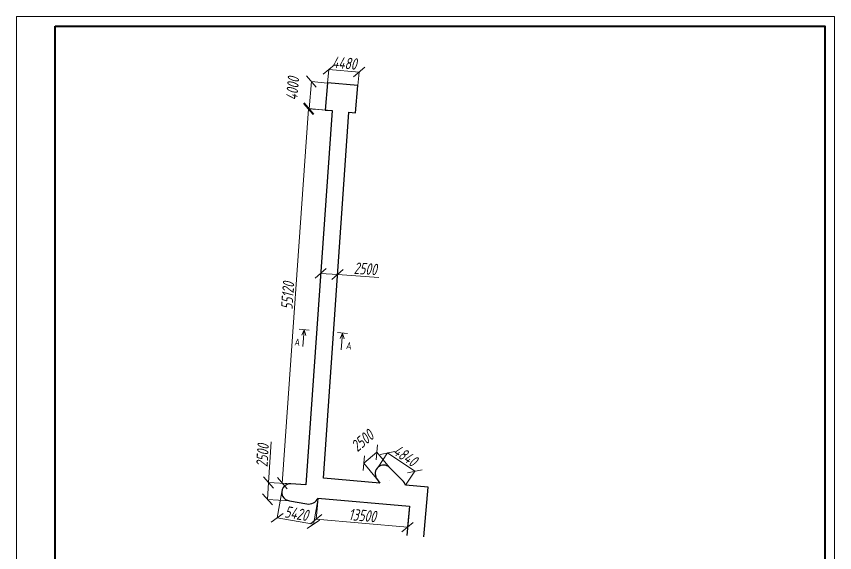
# Model space of a CAD drawing. Header units: millimetres. Extents: x 2433 to 329234, y 5766 to 133064.
# Drawn here: x 129564 to 157564, y 74305 to 92642 of the extents above; entities that cross this region are included whole.
import ezdxf

# ---------------------------------------------------------------- set-up
doc = ezdxf.new("R2010")
doc.units = ezdxf.units.MM
for name, color, linetype, lineweight in [('00-рамка', 7, 'Continuous', 40), ('Канализация К1', 14, 'Continuous', 40), ('Откос', 7, 'MYOTKOS', 9)]:
    doc.layers.add(name, color=color, linetype=linetype, lineweight=lineweight)
doc.styles.add('GOST 2.304', font='CS_Gost2304.shx')
doc.styles.add('Line_GUGK', font='GOST Common.ttf')
doc.styles.add('Виден при печати GOST Common', font='', dxfattribs={"width": 0.75})
doc.styles.get('Виден при печати GOST Common').set_extended_font_data('GOST Common', italic=True, bold=True)
doc.linetypes.add('MYOTKOS', pattern='A,0.25,["|",Line_GUGK,S=0.5,R=0,X=0,Y=0.1],0.5,["|",Line_GUGK,S=0.9,R=0,X=0,Y=0.3],0.25', length=1)
doc.dimstyles.new('Виден при печати', dxfattribs={"dimtxt": 396, "dimasz": 360, "dimexe": 2, "dimexo": 0, "dimgap": 65, "dimtad": 1, "dimdec": 0, "dimtxsty": 'Виден при печати GOST Common', "dimblk1": 'OBLIQUE', "dimblk2": 'OBLIQUE', "dimsah": 1, "dimcen": -2, "dimdle": 2, "dimclrd": 250, "dimclre": 250, "dimclrt": 250, "dimaunit": 1, "dimadec": 4, "dimazin": 2, "dimtp": 1, "dimtfac": 0.5, "dimtdec": 0, "dimtofl": 0, "dimtmove": 1, "dimatfit": 3, "dimfxl": 1, "dimtfillclr": 250, "dimtolj": 1, "dimlwd": 5, "dimlwe": 5, "dimarcsym": 1})

# ---------------------------------------------------------------- blocks, each defined once
blk = doc.blocks.new('_Oblique')
at = {"color": 0, "linetype": 'ByBlock', "lineweight": -2}
blk.add_line((-0.5, -0.5), (0.5, 0.5), dxfattribs=at)
blk = doc.blocks.new('*D98')
at = {"layer": 'Defpoints', "color": 0, "transparency": 16777216}
for p in [(139978, 83854), (140557, 83814), (140557, 83814)]:
    blk.add_point(p, dxfattribs=at)
at = {"layer": 'Откос', "color": 250, "linetype": 'ByBlock', "lineweight": 5, "transparency": 16777216}
for p, q in [((139976, 83855), (140559, 83814)), ((139978, 83854), (139978, 83852)), ((140557, 83814), (140557, 83812)), ((141971, 83716), (140557, 83814))]:
    blk.add_line(p, q, dxfattribs=at)
at = {"layer": 'Откос', "color": 250, "lineweight": 5, "transparency": 16777216, "xscale": 360, "yscale": 360, "zscale": 360}
for p, rotation in [((139978, 83854), 176.0154292621149), ((140557, 83814), 356.0154292621151)]:
    blk.add_blockref('_Oblique', p, dxfattribs=dict(at, rotation=rotation))
at = {"layer": 'Откос', "color": 250, "transparency": 16777216, "insert": (141510, 84011), "char_height": 396, "attachment_point": 5, "rotation": 356.0154, "style": 'Виден при печати GOST Common'}
blk.add_mtext('\\A1;2500', dxfattribs=at)
blk = doc.blocks.new('*D99')
at = {"layer": 'Defpoints', "color": 0, "transparency": 16777216}
for p in [(138644, 76387), (139886, 76169), (139729, 75273)]:
    blk.add_point(p, dxfattribs=at)
at = {"layer": 'Откос', "color": 250, "linetype": 'ByBlock', "lineweight": 5, "transparency": 16777216}
for p, q in [((138644, 76387), (138487, 75489)), ((139886, 76169), (139728, 75271)), ((138485, 75492), (139731, 75273))]:
    blk.add_line(p, q, dxfattribs=at)
at = {"layer": 'Откос', "color": 250, "lineweight": 5, "transparency": 16777216, "xscale": 360, "yscale": 360, "zscale": 360}
for p, rotation in [((138487, 75491), 170.0458910768763), ((139729, 75273), 350.0458910768764)]:
    blk.add_blockref('_Oblique', p, dxfattribs=dict(at, rotation=rotation))
at = {"layer": 'Откос', "color": 250, "transparency": 16777216, "insert": (139153, 75641), "char_height": 396, "attachment_point": 5, "rotation": 350.0459, "style": 'Виден при печати GOST Common'}
blk.add_mtext('\\A1;5420', dxfattribs=at)
blk = doc.blocks.new('*D100')
at = {"layer": 'Defpoints', "color": 0, "transparency": 16777216}
for p in [(138194, 76705), (138952, 76658), (138916, 76079)]:
    blk.add_point(p, dxfattribs=at)
at = {"layer": 'Откос', "color": 250, "linetype": 'ByBlock', "lineweight": 5, "transparency": 16777216}
for p, q in [((138280, 78094), (138194, 76705)), ((138158, 76124), (138194, 76707)), ((138952, 76658), (138192, 76705)), ((138916, 76079), (138156, 76126))]:
    blk.add_line(p, q, dxfattribs=at)
at = {"layer": 'Откос', "color": 250, "lineweight": 5, "transparency": 16777216, "xscale": 360, "yscale": 360, "zscale": 360}
for p, rotation in [((138194, 76705), 86.4364560925761), ((138158, 76126), 266.4364560925761)]:
    blk.add_blockref('_Oblique', p, dxfattribs=dict(at, rotation=rotation))
at = {"layer": 'Откос', "color": 250, "transparency": 16777216, "insert": (137988, 77630), "char_height": 396, "attachment_point": 5, "rotation": 86.4365, "style": 'Виден при печати GOST Common'}
blk.add_mtext('\\A1;2500', dxfattribs=at)
blk = doc.blocks.new('*D101')
at = {"layer": 'Defpoints', "color": 0, "transparency": 16777216}
for p in [(142266, 77711), (141945, 77230, -88), (142878, 76606, -88)]:
    blk.add_point(p, dxfattribs=at)
at = {"layer": 'Откос', "color": 250, "linetype": 'ByBlock', "lineweight": 5, "transparency": 16777216}
for p, q in [((141945, 77230), (142267, 77713)), ((143202, 77086), (142265, 77712)), ((142878, 76606), (143201, 77089))]:
    blk.add_line(p, q, dxfattribs=at)
at = {"layer": 'Откос', "color": 250, "lineweight": 5, "transparency": 16777216, "xscale": 360, "yscale": 360, "zscale": 360}
for p, rotation in [((142266, 77711), 146.2557212788538), ((143200, 77088), 326.2557212788538)]:
    blk.add_blockref('_Oblique', p, dxfattribs=dict(at, rotation=rotation))
at = {"layer": 'Откос', "color": 250, "transparency": 16777216, "insert": (142879, 77618), "char_height": 396, "attachment_point": 5, "rotation": 326.2557, "style": 'Виден при печати GOST Common'}
blk.add_mtext('\\A1;4840', dxfattribs=at)
blk = doc.blocks.new('*D97')
at = {"color": 250, "linetype": 'ByBlock', "lineweight": 5, "transparency": 16777216}
for p, q in [((141455, 77361), (141901, 77735)), ((142336, 77214), (141898, 77735)), ((141893, 76842), (141455, 77364))]:
    blk.add_line(p, q, dxfattribs=at)
at = {"layer": 'Defpoints', "color": 0, "transparency": 16777216}
for p in [(141899, 77734), (142336, 77214, -88), (141893, 76842, -88)]:
    blk.add_point(p, dxfattribs=at)
at = {"color": 250, "lineweight": 5, "transparency": 16777216, "xscale": 360, "yscale": 360, "zscale": 360}
for p, rotation in [((141899, 77734), 40.01019415006324), ((141457, 77362), 220.0101941500633)]:
    blk.add_blockref('_Oblique', p, dxfattribs=dict(at, rotation=rotation))
at = {"color": 250, "transparency": 16777216, "insert": (141410, 78136), "char_height": 396, "attachment_point": 5, "rotation": 40.0102, "style": 'Виден при печати GOST Common'}
blk.add_mtext('\\A1;2500', dxfattribs=at)
blk = doc.blocks.new('*D123')
at = {"color": 250, "linetype": 'ByBlock', "lineweight": 5, "transparency": 16777216}
for p, q in [((140213, 90364), (140254, 90829)), ((140252, 90828), (141296, 90736)), ((141253, 90273), (141294, 90739))]:
    blk.add_line(p, q, dxfattribs=at)
at = {"layer": 'Defpoints', "color": 0, "transparency": 16777216}
for p in [(141294, 90737), (140213, 90364), (141253, 90273)]:
    blk.add_point(p, dxfattribs=at)
at = {"color": 250, "lineweight": 5, "transparency": 16777216, "xscale": 360, "yscale": 360, "zscale": 360}
for p, rotation in [((140254, 90827), 175.0154292588084), ((141294, 90737), 355.0154292588084)]:
    blk.add_blockref('_Oblique', p, dxfattribs=dict(at, rotation=rotation))
at = {"color": 250, "transparency": 16777216, "insert": (140797, 91044), "char_height": 396, "attachment_point": 5, "rotation": 355.0154, "style": 'Виден при печати GOST Common'}
blk.add_mtext('\\A1;4480', dxfattribs=at)
blk = doc.blocks.new('*D124')
at = {"color": 250, "linetype": 'ByBlock', "lineweight": 5, "transparency": 16777216}
for p, q in [((139580, 89486), (139661, 90414)), ((140213, 90364), (139658, 90413)), ((140133, 89440), (139578, 89488))]:
    blk.add_line(p, q, dxfattribs=at)
at = {"layer": 'Defpoints', "color": 0, "transparency": 16777216}
for p in [(139660, 90412), (140213, 90364), (140133, 89440)]:
    blk.add_point(p, dxfattribs=at)
at = {"color": 250, "lineweight": 5, "transparency": 16777216, "xscale": 360, "yscale": 360, "zscale": 360}
for p, rotation in [((139660, 90412), 85.01542925881039), ((139580, 89488), 265.0154292588104)]:
    blk.add_blockref('_Oblique', p, dxfattribs=dict(at, rotation=rotation))
at = {"color": 250, "transparency": 16777216, "insert": (139015, 90177), "char_height": 396, "attachment_point": 5, "rotation": 85.0154, "style": 'Виден при печати GOST Common'}
blk.add_mtext('\\A1;4000', dxfattribs=at)
blk = doc.blocks.new('*D126')
at = {"color": 250, "linetype": 'ByBlock', "lineweight": 5, "transparency": 16777216}
for p, q in [((139886, 76169), (139823, 75447)), ((143014, 75896), (142951, 75174)), ((139821, 75449), (142953, 75176))]:
    blk.add_line(p, q, dxfattribs=at)
at = {"layer": 'Defpoints', "color": 0, "transparency": 16777216}
for p in [(139886, 76169), (143014, 75896), (142951, 75176)]:
    blk.add_point(p, dxfattribs=at)
at = {"color": 250, "lineweight": 5, "transparency": 16777216, "xscale": 360, "yscale": 360, "zscale": 360}
for p, rotation in [((139823, 75449), 175.015429237832), ((142951, 75176), 355.0154292378321)]:
    blk.add_blockref('_Oblique', p, dxfattribs=dict(at, rotation=rotation))
at = {"color": 250, "transparency": 16777216, "insert": (141410, 75575), "char_height": 396, "attachment_point": 5, "rotation": 355.0154, "style": 'Виден при печати GOST Common'}
blk.add_mtext('\\A1;13500', dxfattribs=at)
blk = doc.blocks.new('*D127')
at = {"color": 250, "linetype": 'ByBlock', "lineweight": 5, "transparency": 16777216}
for p, q in [((139556, 89478), (138664, 76674)), ((140366, 89419), (139554, 89476)), ((139474, 76620), (138662, 76676))]:
    blk.add_line(p, q, dxfattribs=at)
at = {"layer": 'Defpoints', "color": 0, "transparency": 16777216}
for p in [(140366, 89419), (138664, 76676), (139474, 76620)]:
    blk.add_point(p, dxfattribs=at)
at = {"color": 250, "lineweight": 5, "transparency": 16777216, "xscale": 360, "yscale": 360, "zscale": 360}
for p, rotation in [((139556, 89476), 86.01542926212564), ((138664, 76676), 266.0154292621257)]:
    blk.add_blockref('_Oblique', p, dxfattribs=dict(at, rotation=rotation))
at = {"color": 250, "transparency": 16777216, "insert": (138848, 83094), "char_height": 396, "attachment_point": 5, "rotation": 86.0154, "style": 'Виден при печати GOST Common'}
blk.add_mtext('\\A1;55120', dxfattribs=at)

msp = doc.modelspace()

# ---------------------------------------------------------------- linework, layer by layer
at = {"linetype": 'MYOTKOS', "ltscale": 110}
for p, q in [((140365.8, 89419.4), (139474.2, 76619.7)), ((140071.7, 76851), (140943.7, 89369)), ((142793.1, 76759.5, -88), (142335.5, 77213.6, -88)), ((142004.2, 76682.4, -88), (140071.7, 76851)), ((141893.1, 76842.2, -88), (142004.2, 76682.4, -88)), ((139474.2, 76619.7), (138952.4, 76657.5)), ((143651.9, 76538.7), (142878.4, 76606.2, -88)), ((143503.7, 74839.1), (143651.9, 76538.7)), ((139885.9, 76168.6), (143013.7, 75895.8)), ((138915.5, 76078.6), (139506.4, 75970.4)), ((143013.7, 75895.8), (142925.9, 74889.4))]:
    msp.add_line(p, q, dxfattribs=at)
msp.add_lwpolyline([(140943.7, 89369), (141172.8, 89349), (141253.4, 90273.5), (140213.4, 90364.2), (140132.7, 89439.7), (140365.8, 89419.4)], dxfattribs=at)
for centre, radius, start, end in [((142131.2, 77007.7, -88), 290, 45.22004, 214.80035), ((142541.5, 76519.1, -88), 348, 14.48727, 46.75752), ((138933.6, 76368.1), 290, 86.27764, 266.43646), ((139569.1, 76312.6), 348, 259.61433, 335.54359)]:
    msp.add_arc(centre, radius, start, end, dxfattribs=at)
at = {"layer": '00-рамка', "lineweight": 15}
msp.add_lwpolyline([(129564.5, 92642.3), (157564.5, 92642.3), (157564.5, 53042.3), (129564.5, 53042.3)], close=True, dxfattribs=at)
at = {"layer": '00-рамка', "lineweight": 40}
msp.add_lwpolyline([(130897.8, 92308.9), (157231.2, 92308.9), (157231.2, 53375.6), (130897.8, 53375.6)], close=True, dxfattribs=at)
at = {"layer": 'Канализация К1', "color": 18, "linetype": 'Continuous', "lineweight": 15, "true_color": 0x000000}
for p, q in [((139240.6, 81942.4), (139587.9, 81912.1)), ((139416.5, 81927), (139329.1, 81738)), ((139366.9, 81358.1), (139416.5, 81927)), ((139416.5, 81927), (139470, 81725.7)), ((140551.2, 81829.1), (140898.6, 81798.8)), ((140727.2, 81813.7), (140639.7, 81624.7)), ((140677.6, 81244.8), (140727.2, 81813.7)), ((140727.2, 81813.7), (140780.6, 81612.4))]:
    msp.add_line(p, q, dxfattribs=at)
at = {"layer": 'Откос', "ltscale": 900}
msp.add_line((142317.7, 76785.7, -88), (142317.7, 76785.7, -88), dxfattribs=at)

# ---------------------------------------------------------------- texts
at = {"layer": 'Канализация К1', "color": 18, "linetype": 'Continuous', "lineweight": 15, "true_color": 0x000000, "char_height": 250, "attachment_point": 1, "rotation": 352.48117, "style": 'GOST 2.304'}
for insert in [(139104, 81638.5), (140870.5, 81516.8)]:
    msp.add_mtext_dynamic_manual_height_columns('A', width=372.408, gutter_width=12.5, heights=[0], dxfattribs=dict(at, insert=insert))

# ---------------------------------------------------------------- dimensions: what is measured, and where the dimension line sits
for p1, p2, distance, text, picture, middle in [((140213.4, 90364.2), (141253.4, 90273.5), 464.9, '4480', '*D123', (140796.6, 91044)), ((140132.7, 89439.7), (140213.4, 90364.2), 555, '4000', '*D124', (139014.5, 90176.7)), ((140365.8, 89419.4), (139474.2, 76619.7), -811.9, '55120', '*D127', (138847.7, 83094.2)), ((141893.1, 76842.2, -88), (142335.5, 77213.6, -88), 679, '2500', '*D97', (141409.7, 78136.4)), ((139885.9, 76168.6), (143013.7, 75895.8), -722.1, '13500', '*D126', (141409.9, 75574.8))]:
    dim = msp.add_aligned_dim(p1=p1, p2=p2, distance=distance, text=text, dimstyle='Виден при печати', override={"dimpost": '<>'})
    dim.commit()
    dim.dimension.update_dxf_attribs({"geometry": picture, "text_midpoint": middle})
at = {"layer": 'Откос'}
for base, p1, p2, angle, picture, middle in [((140556.7, 83814.2), (139978.2, 83854.5), (140556.7, 83814.2), 356.01543, '*D98', (141491.9, 83756)), ((138193.8, 76704.7), (138915.5, 76078.6), (138951.6, 76657.5), 86.43646, '*D100', (138317.2, 77609.8))]:
    dim = msp.add_linear_dim(base=base, p1=p1, p2=p2, angle=angle, text='2500', dimstyle='Виден при печати', override={"dimpost": '<>'}, dxfattribs=at)
    dim.commit()
    dim.dimension.update_dxf_attribs({"geometry": picture, "text_midpoint": middle, "dimtype": 129})
for p1, p2, distance, text, picture, middle in [((142878.4, 76606.2, -88), (141944.8, 77229.9, -88), -578.9, '4840', '*D101', (142879.3, 77618.1)), ((138644.1, 76386.5), (139885.9, 76168.6), -909, '5420', '*D99', (139153.4, 75641.3))]:
    dim = msp.add_aligned_dim(p1=p1, p2=p2, distance=distance, text=text, dimstyle='Виден при печати', override={"dimpost": '<>'}, dxfattribs=at)
    dim.commit()
    dim.dimension.update_dxf_attribs({"geometry": picture, "text_midpoint": middle})

doc.saveas('drawing.dxf')
